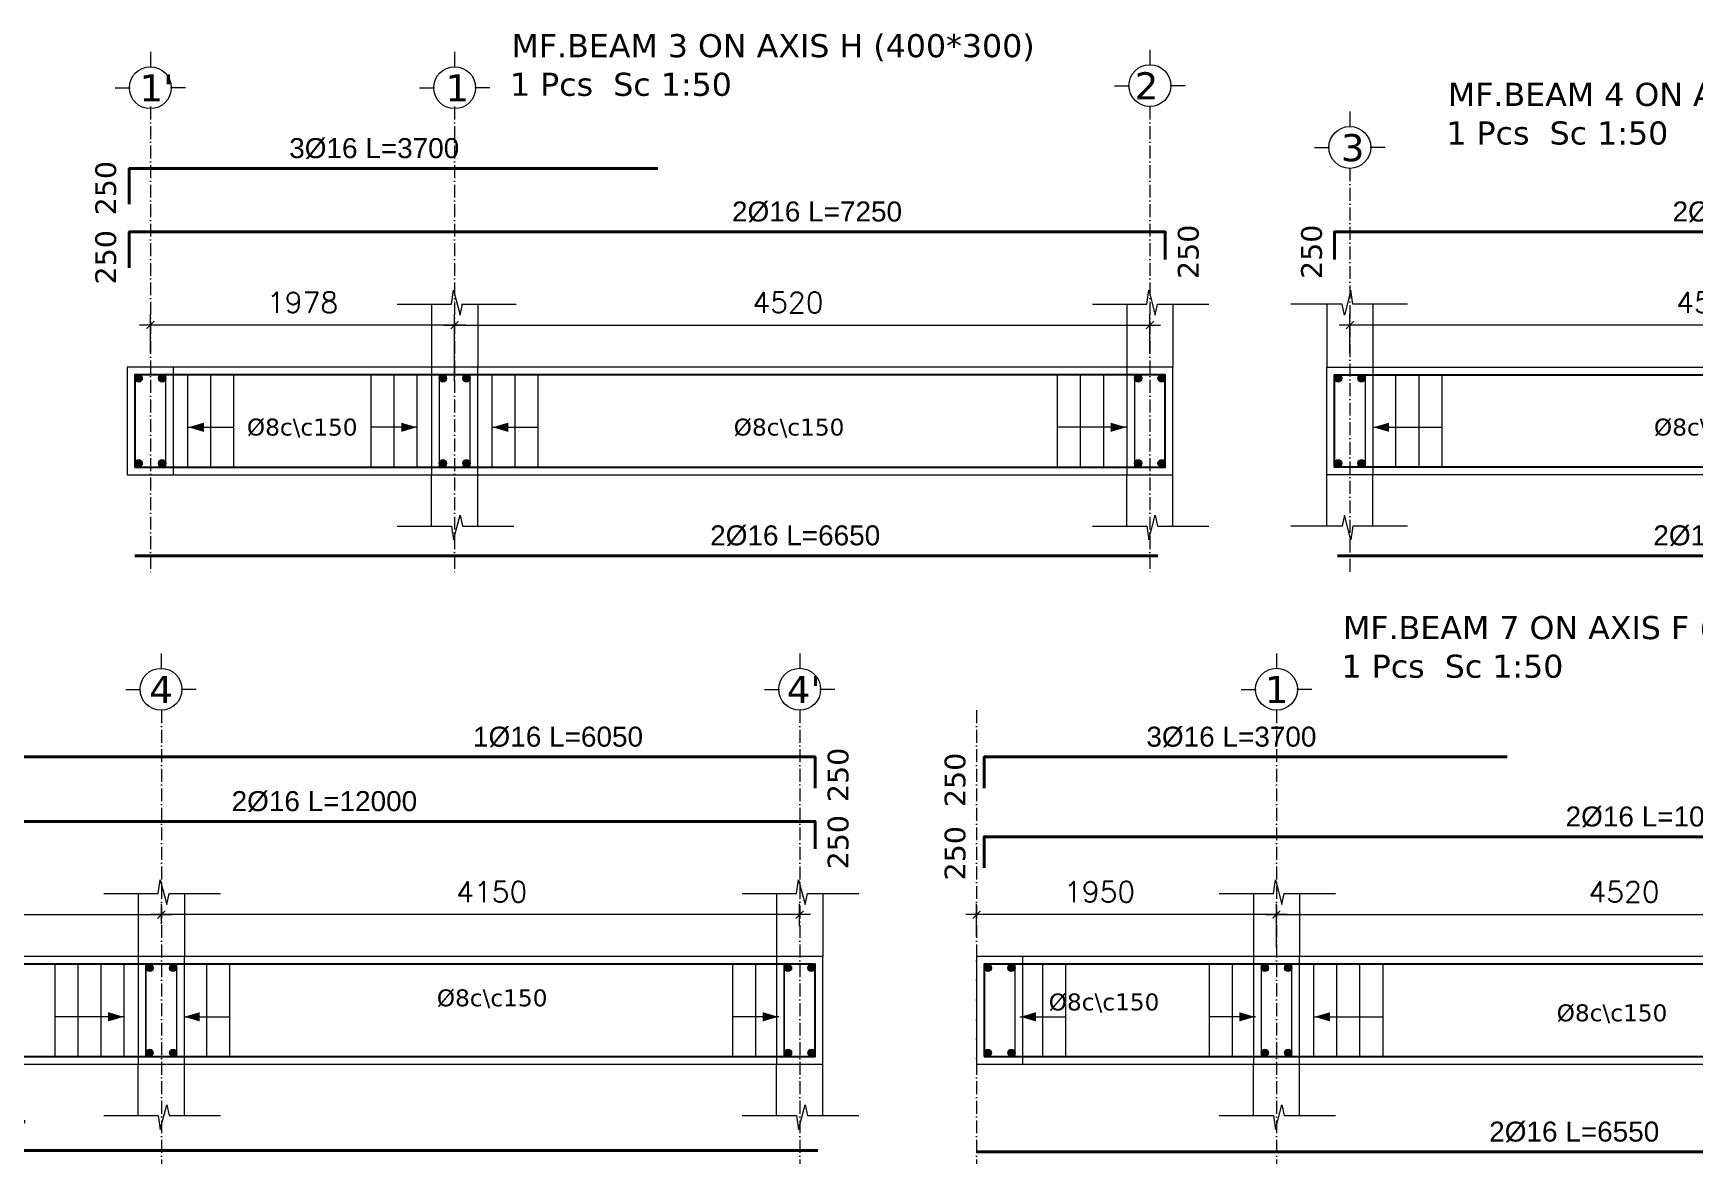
# Model space of a CAD drawing. Header units: inches. Extents: x -17020 to 43805, y -10194 to 123061.
# Drawn here: x 9396 to 10476, y 113527 to 114262 of the extents above; entities that cross this region are included whole.
import ezdxf

# ---------------------------------------------------------------- set-up
doc = ezdxf.new("R2010")
doc.units = ezdxf.units.IN
doc.header["$LTSCALE"] = 0.7
doc.header["$MEASUREMENT"] = 0
doc.linetypes.add('ACAD_ISO10W100', pattern=[18, 12, -3, 0, -3])
doc.layers.get('0').update_dxf_attribs({"lineweight": 13})
doc.layers.get('Defpoints').update_dxf_attribs({"lineweight": 5})
for name, color, linetype, lineweight in [('axis', 254, 'ACAD_ISO10W100', 9), ('BEAM FRAME', 5, 'Continuous', 18), ('COLUMN', 4, 'Continuous', 20), ('elevline', 30, 'Continuous', 20), ('FRAME 070', 5, 'Continuous', 60), ('hatch', 9, 'Continuous', 9), ('renforcment', 141, 'Continuous', 40), ('tex', 3, 'Continuous', 25), ('TEXT', 3, 'Continuous', 25), ('top rein. extension', 50, 'Continuous', 20), ('top renforcment', 7, 'Continuous', 40)]:
    doc.layers.add(name, color=color, linetype=linetype, lineweight=lineweight)
doc.styles.add('100', font='romans.shx', dxfattribs={"height": 13.5})
doc.styles.add('romanc', font='verdana.ttf', dxfattribs={"height": 250})
doc.styles.get("Standard").update_dxf_attribs({"font": 'arial.ttf', "height": 13})
doc.dimstyles.new('100', dxfattribs={"dimtxt": 13.5, "dimasz": 5, "dimexe": 7, "dimexo": 7, "dimgap": 8, "dimtad": 1, "dimdec": 0, "dimlfac": 10, "dimzin": 4, "dimdsep": 46, "dimtxsty": '100', "dimblk": 'ARCHTICK', "dimcen": 0.09, "dimdle": 7, "dimclrd": 1, "dimclre": 8, "dimclrt": 2, "dimadec": 0, "dimazin": 1, "dimtfac": 1, "dimtdec": 0, "dimtix": 1, "dimtofl": 0, "dimtmove": 0, "dimatfit": 3, "dimldrblk": 'ARCHTICK', "dimfxl": 0.18, "dimtolj": 1, "dimtzin": 0, "dimlwd": -1, "dimlwe": -1, "dimarcsym": 0})
doc.dimstyles.get("Standard").update_dxf_attribs({"dimtxt": 13, "dimasz": 5, "dimexe": 0.18, "dimexo": 0.0625, "dimgap": 6, "dimtad": 1, "dimdec": 0, "dimlfac": 10, "dimzin": 0, "dimdsep": 46, "dimtxsty": 'Standard', "dimblk": 'ARCHTICK', "dimcen": 0.09, "dimse1": 1, "dimse2": 1, "dimclrd": 1, "dimclre": 7, "dimclrt": 3, "dimadec": 0, "dimazin": 0, "dimtfac": 1, "dimtdec": 0, "dimtix": 1, "dimtofl": 0, "dimtmove": 0, "dimatfit": 3, "dimldrblk": 'ARCHTICK', "dimfxl": 1, "dimtolj": 1, "dimtzin": 0, "dimarcsym": 0})

# ---------------------------------------------------------------- blocks, each defined once
blk = doc.blocks.new('_ArchTick')
at = {"color": 0, "linetype": 'ByBlock', "lineweight": 0, "const_width": 0.15}
blk.add_lwpolyline([(-0.5, -0.5), (0.5, 0.5)], dxfattribs=at)
blk = doc.blocks.new('*D802')
at = {"color": 8, "transparency": 16777216}
for p, q in [((9670.1, 114036.1), (9670.1, 114079.7)), ((10122.1, 114054.5), (10122.1, 114079.7))]:
    blk.add_line(p, q, dxfattribs=at)
at = {"color": 1, "transparency": 16777216}
blk.add_line((9663.1, 114072.7), (10129.1, 114072.7), dxfattribs=at)
at = {"layer": 'Defpoints', "color": 0, "transparency": 16777216}
for p in [(10122.1, 114072.7), (10122.1, 114047.5), (9670.1, 114029.1)]:
    blk.add_point(p, dxfattribs=at)
at = {"color": 1, "transparency": 16777216, "xscale": 5, "yscale": 5, "zscale": 5, "rotation": 180}
blk.add_blockref('_ArchTick', (9670.1, 114072.7), dxfattribs=at)
at = {"color": 1, "transparency": 16777216, "xscale": 5, "yscale": 5, "zscale": 5}
blk.add_blockref('_ArchTick', (10122.1, 114072.7), dxfattribs=at)
at = {"color": 2, "transparency": 16777216, "insert": (9886.8, 114087.4), "char_height": 13.5, "attachment_point": 5, "style": '100'}
blk.add_mtext('\\A1;4520', dxfattribs=at)
blk = doc.blocks.new('*D803')
at = {"layer": 'Defpoints', "color": 0, "transparency": 16777216}
for p in [(9462.3, 113922.7, -13652.7), (10127.3, 113922.7, -37318.8), (10127.3, 113922.7)]:
    blk.add_point(p, dxfattribs=at)
at = {"layer": 'TEXT', "color": 3, "transparency": 16777216, "insert": (9891.5, 113935.7), "char_height": 13, "attachment_point": 5}
blk.add_mtext('\\A1;2%%C16 L=6650', dxfattribs=at)
blk = doc.blocks.new('*D804')
at = {"layer": 'Defpoints', "color": 0, "transparency": 16777216}
for p in [(9432.3, 114133.3, 264.3), (9432.3, 114133.3), (10157.3, 114133.3, -440.4)]:
    blk.add_point(p, dxfattribs=at)
at = {"layer": 'TEXT', "color": 3, "transparency": 16777216, "insert": (9905.7, 114146.3), "char_height": 13, "attachment_point": 5}
blk.add_mtext('\\A1;2%%C16 L=7250', dxfattribs=at)
blk = doc.blocks.new('*D805')
at = {"color": 8, "transparency": 16777216}
for p, q in [((9472.3, 114054.5), (9472.3, 114079.7)), ((9670.1, 114036.1), (9670.1, 114079.7))]:
    blk.add_line(p, q, dxfattribs=at)
at = {"color": 1, "transparency": 16777216}
blk.add_line((9677.1, 114072.7), (9465.3, 114072.7), dxfattribs=at)
at = {"layer": 'Defpoints', "color": 0, "transparency": 16777216}
for p in [(9472.3, 114072.7), (9472.3, 114047.5), (9670.1, 114029.1)]:
    blk.add_point(p, dxfattribs=at)
at = {"color": 1, "transparency": 16777216, "xscale": 5, "yscale": 5, "zscale": 5, "rotation": 180}
blk.add_blockref('_ArchTick', (9472.3, 114072.7), dxfattribs=at)
at = {"color": 1, "transparency": 16777216, "xscale": 5, "yscale": 5, "zscale": 5}
blk.add_blockref('_ArchTick', (9670.1, 114072.7), dxfattribs=at)
at = {"color": 2, "transparency": 16777216, "insert": (9571.2, 114087.4), "char_height": 13.5, "attachment_point": 5, "style": '100'}
blk.add_mtext('\\A1;1978', dxfattribs=at)
blk = doc.blocks.new('*D806')
at = {"color": 8, "transparency": 16777216}
for p, q in [((10252.1, 114054.5), (10252.1, 114079.7)), ((10704.1, 114036.1), (10704.1, 114079.7))]:
    blk.add_line(p, q, dxfattribs=at)
at = {"color": 1, "transparency": 16777216}
blk.add_line((10711.1, 114072.7), (10245.1, 114072.7), dxfattribs=at)
at = {"layer": 'Defpoints', "color": 0, "transparency": 16777216}
for p in [(10252.1, 114072.7), (10252.1, 114047.5), (10704.1, 114029.1)]:
    blk.add_point(p, dxfattribs=at)
at = {"color": 1, "transparency": 16777216, "xscale": 5, "yscale": 5, "zscale": 5, "rotation": 180}
blk.add_blockref('_ArchTick', (10252.1, 114072.7), dxfattribs=at)
at = {"color": 1, "transparency": 16777216, "xscale": 5, "yscale": 5, "zscale": 5}
blk.add_blockref('_ArchTick', (10704.1, 114072.7), dxfattribs=at)
at = {"color": 2, "transparency": 16777216, "insert": (10487.5, 114087.4), "char_height": 13.5, "attachment_point": 5, "style": '100'}
blk.add_mtext('\\A1;4520', dxfattribs=at)
blk = doc.blocks.new('*D807')
at = {"layer": 'Defpoints', "color": 0, "transparency": 16777216}
for p in [(10244.1, 113922.7, -37318.8), (10244.1, 113922.7), (11067.3, 113922.7, -13652.7)]:
    blk.add_point(p, dxfattribs=at)
at = {"layer": 'TEXT', "color": 3, "transparency": 16777216, "insert": (10504.7, 113935.7), "char_height": 13, "attachment_point": 5}
blk.add_mtext('\\A1;2%%C16 L=8232', dxfattribs=at)
blk = doc.blocks.new('*D808')
at = {"layer": 'Defpoints', "color": 0, "transparency": 16777216}
for p in [(10218.7, 114133.3, -440.4), (11096.9, 114133.3, 264.3), (11096.9, 114133.3)]:
    blk.add_point(p, dxfattribs=at)
at = {"layer": 'TEXT', "color": 3, "transparency": 16777216, "insert": (10517.2, 114146.3), "char_height": 13, "attachment_point": 5}
blk.add_mtext('\\A1;2%%C16 L=8782', dxfattribs=at)
blk = doc.blocks.new('*D815')
at = {"layer": 'Defpoints', "color": 0, "transparency": 16777216}
for p in [(9432.3, 114174.5, 264.3), (9432.3, 114174.5), (9802.3, 114174.5, 136.2)]:
    blk.add_point(p, dxfattribs=at)
at = {"layer": 'TEXT', "color": 3, "transparency": 16777216, "insert": (9617.8, 114187.5), "char_height": 13, "attachment_point": 5}
blk.add_mtext('\\A1;3%%C16 L=3700', dxfattribs=at)
blk = doc.blocks.new('*D817')
at = {"color": 1, "transparency": 16777216}
blk.add_line((9020.4, 113689.3), (9486.4, 113689.3), dxfattribs=at)
at = {"color": 8, "transparency": 16777216}
for p, q in [((9027.4, 113682.7), (9027.4, 113696.3)), ((9479.4, 113683.3), (9479.4, 113696.3))]:
    blk.add_line(p, q, dxfattribs=at)
at = {"layer": 'Defpoints', "color": 0, "transparency": 16777216}
for p in [(9479.4, 113689.3), (9027.4, 113675.7), (9479.4, 113676.3)]:
    blk.add_point(p, dxfattribs=at)
at = {"color": 1, "transparency": 16777216, "xscale": 5, "yscale": 5, "zscale": 5, "rotation": 180}
blk.add_blockref('_ArchTick', (9027.4, 113689.3), dxfattribs=at)
at = {"color": 1, "transparency": 16777216, "xscale": 5, "yscale": 5, "zscale": 5}
blk.add_blockref('_ArchTick', (9479.4, 113689.3), dxfattribs=at)
at = {"color": 2, "transparency": 16777216, "insert": (9253.4, 113704.1), "char_height": 13.5, "attachment_point": 5, "style": '100'}
blk.add_mtext('\\A1;4520', dxfattribs=at)
blk = doc.blocks.new('*D818')
at = {"layer": 'Defpoints', "color": 0, "transparency": 16777216}
for p in [(8734.4, 113749.9, -157.8), (8734.4, 113749.9), (9934.3, 113749.9, -218.5)]:
    blk.add_point(p, dxfattribs=at)
at = {"layer": 'TEXT', "color": 3, "transparency": 16777216, "insert": (9585.4, 113762.9), "char_height": 13, "attachment_point": 5}
blk.add_mtext('\\A1;2%%C16 L=12000', dxfattribs=at)
blk = doc.blocks.new('*D822')
at = {"layer": 'Defpoints', "color": 0, "transparency": 16777216}
for p in [(9329.4, 113791.8, -209.5), (9934.4, 113791.8, -218.4), (9934.4, 113791.8)]:
    blk.add_point(p, dxfattribs=at)
at = {"layer": 'TEXT', "color": 3, "transparency": 16777216, "insert": (9737.3, 113804.8), "char_height": 13, "attachment_point": 5}
blk.add_mtext('\\A1;1%%C16 L=6050', dxfattribs=at)
blk = doc.blocks.new('*D825')
at = {"color": 1, "transparency": 16777216}
blk.add_line((9901.4, 113689.3), (9472.4, 113689.3), dxfattribs=at)
at = {"color": 8, "transparency": 16777216}
for p, q in [((9479.4, 113683.2), (9479.4, 113696.3)), ((9894.4, 113681.8), (9894.4, 113696.3))]:
    blk.add_line(p, q, dxfattribs=at)
at = {"layer": 'Defpoints', "color": 0, "transparency": 16777216}
for p in [(9479.4, 113689.3), (9479.4, 113676.2), (9894.4, 113674.8)]:
    blk.add_point(p, dxfattribs=at)
at = {"color": 1, "transparency": 16777216, "xscale": 5, "yscale": 5, "zscale": 5, "rotation": 180}
blk.add_blockref('_ArchTick', (9479.4, 113689.3), dxfattribs=at)
at = {"color": 1, "transparency": 16777216, "xscale": 5, "yscale": 5, "zscale": 5}
blk.add_blockref('_ArchTick', (9894.4, 113689.3), dxfattribs=at)
at = {"color": 2, "transparency": 16777216, "insert": (9694.2, 113704.1), "char_height": 13.5, "attachment_point": 5, "style": '100'}
blk.add_mtext('\\A1;4150', dxfattribs=at)
blk = doc.blocks.new('*D827')
at = {"layer": 'Defpoints', "color": 0, "transparency": 16777216}
for p in [(9019.4, 113536.1, -13652.7), (9906.1, 113536.1, -37100.9), (9906.1, 113536.1)]:
    blk.add_point(p, dxfattribs=at)
at = {"layer": 'TEXT', "color": 3, "transparency": 16777216, "insert": (9336.7, 113549.1), "char_height": 13, "attachment_point": 5}
blk.add_mtext('\\A1;2%%C16 L=8867', dxfattribs=at)
blk = doc.blocks.new('*D828')
at = {"layer": 'Defpoints', "color": 0, "transparency": 16777216}
for p in [(9984.4, 113739.9, -218.4), (9984.4, 113739.9), (11004.4, 113739.9, -167.8)]:
    blk.add_point(p, dxfattribs=at)
at = {"layer": 'TEXT', "color": 3, "transparency": 16777216, "insert": (10452.7, 113752.9), "char_height": 13, "attachment_point": 5}
blk.add_mtext('\\A1;2%%C16 L=10200', dxfattribs=at)
blk = doc.blocks.new('*D832')
at = {"color": 1, "transparency": 16777216}
blk.add_line((10197.4, 113689.3), (10663.4, 113689.3), dxfattribs=at)
at = {"color": 8, "transparency": 16777216}
for p, q in [((10204.4, 113668.1), (10204.4, 113696.3)), ((10656.4, 113680.4), (10656.4, 113696.3))]:
    blk.add_line(p, q, dxfattribs=at)
at = {"layer": 'Defpoints', "color": 0, "transparency": 16777216}
for p in [(10656.4, 113689.3), (10656.4, 113673.4), (10204.4, 113661.1)]:
    blk.add_point(p, dxfattribs=at)
at = {"color": 1, "transparency": 16777216, "xscale": 5, "yscale": 5, "zscale": 5, "rotation": 180}
blk.add_blockref('_ArchTick', (10204.4, 113689.3), dxfattribs=at)
at = {"color": 1, "transparency": 16777216, "xscale": 5, "yscale": 5, "zscale": 5}
blk.add_blockref('_ArchTick', (10656.4, 113689.3), dxfattribs=at)
at = {"color": 2, "transparency": 16777216, "insert": (10430.4, 113704.1), "char_height": 13.5, "attachment_point": 5, "style": '100'}
blk.add_mtext('\\A1;4520', dxfattribs=at)
blk = doc.blocks.new('*D834')
at = {"layer": 'Defpoints', "color": 0, "transparency": 16777216}
for p in [(10009.4, 113535, -13652.7), (10664.4, 113535, -37100.9), (10664.4, 113535)]:
    blk.add_point(p, dxfattribs=at)
at = {"layer": 'TEXT', "color": 3, "transparency": 16777216, "insert": (10398, 113548), "char_height": 13, "attachment_point": 5}
blk.add_mtext('\\A1;2%%C16 L=6550', dxfattribs=at)
blk = doc.blocks.new('*D837')
at = {"color": 1, "transparency": 16777216}
blk.add_line((10211.4, 113689.3), (10002.4, 113689.3), dxfattribs=at)
at = {"color": 8, "transparency": 16777216}
for p, q in [((10009.4, 113675), (10009.4, 113696.3)), ((10204.4, 113668.1), (10204.4, 113696.3))]:
    blk.add_line(p, q, dxfattribs=at)
at = {"layer": 'Defpoints', "color": 0, "transparency": 16777216}
for p in [(10009.4, 113689.3), (10009.4, 113668), (10204.4, 113661.1)]:
    blk.add_point(p, dxfattribs=at)
at = {"color": 1, "transparency": 16777216, "xscale": 5, "yscale": 5, "zscale": 5, "rotation": 180}
blk.add_blockref('_ArchTick', (10009.4, 113689.3), dxfattribs=at)
at = {"color": 1, "transparency": 16777216, "xscale": 5, "yscale": 5, "zscale": 5}
blk.add_blockref('_ArchTick', (10204.4, 113689.3), dxfattribs=at)
at = {"color": 2, "transparency": 16777216, "insert": (10089.4, 113704.1), "char_height": 13.5, "attachment_point": 5, "style": '100'}
blk.add_mtext('\\A1;1950', dxfattribs=at)
blk = doc.blocks.new('*D841')
at = {"layer": 'Defpoints', "color": 0, "transparency": 16777216}
for p in [(9984.4, 113791.8, -218.4), (9984.4, 113791.8), (10354.4, 113791.8, -209.5)]:
    blk.add_point(p, dxfattribs=at)
at = {"layer": 'TEXT', "color": 3, "transparency": 16777216, "insert": (10175.1, 113804.8), "char_height": 13, "attachment_point": 5}
blk.add_mtext('\\A1;3%%C16 L=3700', dxfattribs=at)

msp = doc.modelspace()

# ---------------------------------------------------------------- hatches: boundary and pattern name
at = {"layer": 'elevline'}
for points in [[(9467.01, 114038, 1), (9462.25, 114038, 1)], [(9477.5, 114038, -1), (9482.25, 114038, -1)], [(9664.86, 114038, 1), (9660.1, 114038, 1)], [(9675.35, 114038, -1), (9680.1, 114038, -1)], [(10116.86, 114038, 1), (10112.1, 114038, 1)], [(10127.35, 114038, -1), (10132.1, 114038, -1)], [(10246.86, 114038, 1), (10242.1, 114038, 1)], [(10257.35, 114038, -1), (10262.1, 114038, -1)], [(9467.01, 113982.76, -1), (9462.25, 113982.76, -1)], [(9477.5, 113982.76, 1), (9482.25, 113982.76, 1)], [(9664.86, 113982.76, -1), (9660.1, 113982.76, -1)], [(9675.35, 113982.76, 1), (9680.1, 113982.76, 1)], [(10116.86, 113982.76, -1), (10112.1, 113982.76, -1)], [(10127.35, 113982.76, 1), (10132.1, 113982.76, 1)], [(10246.86, 113982.76, -1), (10242.1, 113982.76, -1)], [(10257.35, 113982.76, 1), (10262.1, 113982.76, 1)], [(9474.15, 113654.67, 1), (9469.39, 113654.67, 1)], [(9484.64, 113654.67, -1), (9489.39, 113654.67, -1)], [(9889.19, 113654.67, 1), (9884.43, 113654.67, 1)], [(9899.67, 113654.67, -1), (9904.43, 113654.67, -1)], [(10019.19, 113654.67, 1), (10014.43, 113654.67, 1)], [(10029.67, 113654.67, -1), (10034.43, 113654.67, -1)], [(10199.19, 113654.67, 1), (10194.43, 113654.67, 1)], [(10209.67, 113654.67, -1), (10214.43, 113654.67, -1)], [(9474.15, 113599.42, -1), (9469.39, 113599.42, -1)], [(9484.64, 113599.42, 1), (9489.39, 113599.42, 1)], [(9889.19, 113599.42, -1), (9884.43, 113599.42, -1)], [(9899.67, 113599.42, 1), (9904.43, 113599.42, 1)], [(10019.19, 113599.42, -1), (10014.43, 113599.42, -1)], [(10029.67, 113599.42, 1), (10034.43, 113599.42, 1)], [(10199.19, 113599.42, -1), (10194.43, 113599.42, -1)], [(10209.67, 113599.42, 1), (10214.43, 113599.42, 1)]]:
    msp.add_hatch(color=256, dxfattribs=at).paths.add_polyline_path(points)

# ---------------------------------------------------------------- linework, layer by layer
at = {"layer": 'axis'}
for p, q in [((9472.25, 114214.77), (9472.25, 113910.64)), ((9472.25, 114214.77), (9472.25, 113910.64)), ((9670.1, 114214.77), (9670.1, 113910.64)), ((10122.1, 114214.77), (10122.1, 113910.64)), ((10252.1, 114174.58), (10252.1, 113910.64)), ((9479.39, 113822.24), (9479.39, 113527.31)), ((9894.43, 113822.24), (9894.43, 113527.31)), ((10009.43, 113822.24), (10009.43, 113527.31)), ((10204.43, 113822.24), (10204.43, 113527.31))]:
    msp.add_line(p, q, dxfattribs=at)
at = {"layer": 'BEAM FRAME', "elevation": 217.91}
for points in [[(9457.25, 113975.38), (10137.1, 113975.38), (10137.1, 114045.38), (9457.25, 114045.38)], [(11072.32, 113975.38), (10237.1, 113975.38), (10237.1, 114045.38), (11072.32, 114045.38)], [(7740.39, 113592.04), (9909.43, 113592.04), (9909.43, 113662.04), (7740.39, 113662.04)], [(10009.43, 113592.04), (11873.43, 113592.04), (11873.43, 113662.04), (10009.43, 113662.04)]]:
    msp.add_lwpolyline(points, close=True, dxfattribs=at)
at = {"layer": 'COLUMN', "lineweight": 20}
for p, q in [((9655.1, 114086.3, 217.91), (9655.1, 114045.38, 217.91)), ((9685.1, 114086.3, 217.91), (9685.1, 114045.38, 217.91)), ((10107.1, 114086.3, 217.91), (10107.1, 114045.38, 217.91)), ((10137.1, 114086.3, 217.91), (10137.1, 114045.38, 217.91)), ((10237.1, 114086.3, 217.91), (10237.1, 114045.38, 217.91)), ((10267.1, 114086.3, 217.91), (10267.1, 114045.38, 217.91)), ((9655.1, 113941.95, 217.91), (9655.1, 113975.38, 217.91)), ((9685.1, 113941.95, 217.91), (9685.1, 113975.38, 217.91)), ((10107.1, 113941.95, 217.91), (10107.1, 113975.38, 217.91)), ((10137.1, 113941.95, 217.91), (10137.1, 113975.38, 217.91)), ((10237.1, 113941.95, 217.91), (10237.1, 113975.38, 217.91)), ((10267.1, 113941.95, 217.91), (10267.1, 113975.38, 217.91)), ((9464.39, 113702.97, 217.91), (9464.39, 113662.04, 217.91)), ((9494.39, 113702.97, 217.91), (9494.39, 113662.04, 217.91)), ((9879.43, 113702.97, 217.91), (9879.43, 113662.04, 217.91)), ((9909.43, 113702.97, 217.91), (9909.43, 113662.04, 217.91)), ((10189.43, 113702.97, 217.91), (10189.43, 113662.04, 217.91)), ((10219.43, 113702.97, 217.91), (10219.43, 113662.04, 217.91)), ((9464.39, 113558.62, 217.91), (9464.39, 113592.04, 217.91)), ((9494.39, 113558.62, 217.91), (9494.39, 113592.04, 217.91)), ((9879.43, 113558.62, 217.91), (9879.43, 113592.04, 217.91)), ((9909.43, 113558.62, 217.91), (9909.43, 113592.04, 217.91)), ((10189.43, 113558.62, 217.91), (10189.43, 113592.04, 217.91)), ((10219.43, 113558.62, 217.91), (10219.43, 113592.04, 217.91))]:
    msp.add_line(p, q, dxfattribs=at)
at = {"layer": 'elevline'}
for p, q in [((9496.57, 113980.38), (9496.57, 114040.38)), ((9511.53, 113980.38), (9511.53, 114040.38)), ((9526.53, 113980.38), (9526.53, 114040.38)), ((9615.83, 113980.38), (9615.83, 114040.38)), ((9630.83, 113980.38), (9630.83, 114040.38)), ((9645.79, 113980.38), (9645.79, 114040.38)), ((9694.42, 113980.38), (9694.42, 114040.38)), ((9709.37, 113980.38), (9709.37, 114040.38)), ((9724.37, 113980.38), (9724.37, 114040.38)), ((10062.1, 113980.38), (10062.1, 114040.38)), ((10077.1, 113980.38), (10077.1, 114040.38)), ((10092.1, 113980.38), (10092.1, 114040.38)), ((10282.1, 113980.38), (10282.1, 114040.38)), ((10297.1, 113980.38), (10297.1, 114040.38)), ((10312.1, 113980.38), (10312.1, 114040.38)), ((9410.32, 113597.04), (9410.32, 113657.04)), ((9425.32, 113597.04), (9425.32, 113657.04)), ((9440.32, 113597.04), (9440.32, 113657.04)), ((9455.28, 113597.04), (9455.28, 113657.04)), ((9469.35, 113597.04), (9469.35, 113657.04)), ((9508.89, 113597.04), (9508.89, 113657.04)), ((9523.89, 113597.04), (9523.89, 113657.04)), ((9850.93, 113597.04), (9850.93, 113657.04)), ((9865.93, 113597.04), (9865.93, 113657.04)), ((9884.39, 113597.04), (9884.39, 113657.04)), ((10052.52, 113597.04), (10052.52, 113657.04)), ((10067.52, 113597.04), (10067.52, 113657.04)), ((10160.77, 113597.04), (10160.77, 113657.04)), ((10175.77, 113597.04), (10175.77, 113657.04)), ((10228.74, 113597.04), (10228.74, 113657.04)), ((10243.7, 113597.04), (10243.7, 113657.04)), ((10258.7, 113597.04), (10258.7, 113657.04)), ((10273.7, 113597.04), (10273.7, 113657.04))]:
    msp.add_line(p, q, dxfattribs=at)
for centre in [(9464.63, 114038), (9479.88, 114038), (9662.48, 114038), (9677.72, 114038), (10114.48, 114038), (10129.72, 114038), (10244.48, 114038), (10259.72, 114038), (9464.63, 113982.76), (9479.88, 113982.76), (9662.48, 113982.76), (9677.72, 113982.76), (10114.48, 113982.76), (10129.72, 113982.76), (10244.48, 113982.76), (10259.72, 113982.76), (9471.77, 113654.67), (9487.02, 113654.67), (9886.81, 113654.67), (9902.05, 113654.67), (10016.81, 113654.67), (10032.05, 113654.67), (10196.81, 113654.67), (10212.05, 113654.67), (9471.77, 113599.42), (9487.02, 113599.42), (9886.81, 113599.42), (9902.05, 113599.42), (10016.81, 113599.42), (10032.05, 113599.42), (10196.81, 113599.42), (10212.05, 113599.42)]:
    msp.add_circle(centre, 2.38, dxfattribs=at)
at = {"layer": 'FRAME 070', "lineweight": 20}
for p, q in [((9632.71, 114086.3, 217.91), (9668.07, 114086.3, 217.91)), ((9668.07, 114086.3, 217.91), (9669.42, 114095.31, 217.91)), ((9669.42, 114095.31, 217.91), (9673.6, 114079.23, 217.91)), ((9673.6, 114079.23, 217.91), (9675.11, 114086.3, 217.91)), ((9674.63, 114086.3, 217.91), (9709.99, 114086.3, 217.91)), ((10084.71, 114086.3, 217.91), (10120.07, 114086.3, 217.91)), ((10120.07, 114086.3, 217.91), (10121.42, 114095.31, 217.91)), ((10121.42, 114095.31, 217.91), (10125.6, 114079.23, 217.91)), ((10125.6, 114079.23, 217.91), (10127.11, 114086.3, 217.91)), ((10127.11, 114086.3, 217.91), (10160.5, 114086.3, 217.91)), ((10247.1, 114086.3, 217.91), (10213.71, 114086.3, 217.91)), ((10248.6, 114079.23, 217.91), (10247.1, 114086.3, 217.91)), ((10252.79, 114095.31, 217.91), (10248.6, 114079.23, 217.91)), ((10254.14, 114086.3, 217.91), (10252.79, 114095.31, 217.91)), ((10289.49, 114086.3, 217.91), (10254.14, 114086.3, 217.91)), ((9669.42, 113932.95, 217.91), (9673.6, 113949.03, 217.91)), ((9673.6, 113949.03, 217.91), (9675.11, 113941.95, 217.91)), ((10121.42, 113932.95, 217.91), (10125.6, 113949.03, 217.91)), ((10125.6, 113949.03, 217.91), (10127.11, 113941.95, 217.91)), ((10248.6, 113949.03, 217.91), (10247.1, 113941.95, 217.91)), ((10252.79, 113932.95, 217.91), (10248.6, 113949.03, 217.91)), ((9632.71, 113941.95, 217.91), (9668.07, 113941.95, 217.91)), ((9668.07, 113941.95, 217.91), (9669.42, 113932.95, 217.91)), ((9675.11, 113941.95, 217.91), (9708.5, 113941.95, 217.91)), ((10084.71, 113941.95, 217.91), (10120.07, 113941.95, 217.91)), ((10120.07, 113941.95, 217.91), (10121.42, 113932.95, 217.91)), ((10127.11, 113941.95, 217.91), (10160.5, 113941.95, 217.91)), ((10247.1, 113941.95, 217.91), (10213.71, 113941.95, 217.91)), ((10254.14, 113941.95, 217.91), (10252.79, 113932.95, 217.91)), ((10289.49, 113941.95, 217.91), (10254.14, 113941.95, 217.91)), ((9477.36, 113702.97, 217.91), (9478.71, 113711.97, 217.91)), ((9478.71, 113711.97, 217.91), (9482.89, 113695.9, 217.91)), ((9892.4, 113702.97, 217.91), (9893.75, 113711.97, 217.91)), ((9893.75, 113711.97, 217.91), (9897.93, 113695.9, 217.91)), ((10202.4, 113702.97, 217.91), (10203.75, 113711.97, 217.91)), ((10203.75, 113711.97, 217.91), (10207.93, 113695.9, 217.91)), ((9442, 113702.97, 217.91), (9477.36, 113702.97, 217.91)), ((9482.89, 113695.9, 217.91), (9484.4, 113702.97, 217.91)), ((9484.4, 113702.97, 217.91), (9517.79, 113702.97, 217.91)), ((9857.04, 113702.97, 217.91), (9892.4, 113702.97, 217.91)), ((9897.93, 113695.9, 217.91), (9899.44, 113702.97, 217.91)), ((9899.44, 113702.97, 217.91), (9932.83, 113702.97, 217.91)), ((10167.04, 113702.97, 217.91), (10202.4, 113702.97, 217.91)), ((10207.93, 113695.9, 217.91), (10209.44, 113702.97, 217.91)), ((10209.44, 113702.97, 217.91), (10242.83, 113702.97, 217.91)), ((9442, 113558.62, 217.91), (9477.36, 113558.62, 217.91)), ((9477.36, 113558.62, 217.91), (9478.71, 113549.62, 217.91)), ((9478.71, 113549.62, 217.91), (9482.89, 113565.69, 217.91)), ((9482.89, 113565.69, 217.91), (9484.4, 113558.62, 217.91)), ((9484.4, 113558.62, 217.91), (9517.79, 113558.62, 217.91)), ((9857.04, 113558.62, 217.91), (9892.4, 113558.62, 217.91)), ((9892.4, 113558.62, 217.91), (9893.75, 113549.62, 217.91)), ((9893.75, 113549.62, 217.91), (9897.93, 113565.69, 217.91)), ((9897.93, 113565.69, 217.91), (9899.44, 113558.62, 217.91)), ((9899.44, 113558.62, 217.91), (9932.83, 113558.62, 217.91)), ((10167.04, 113558.62, 217.91), (10202.4, 113558.62, 217.91)), ((10202.4, 113558.62, 217.91), (10203.75, 113549.62, 217.91)), ((10203.75, 113549.62, 217.91), (10207.93, 113565.69, 217.91)), ((10207.93, 113565.69, 217.91), (10209.44, 113558.62, 217.91)), ((10209.44, 113558.62, 217.91), (10242.83, 113558.62, 217.91))]:
    msp.add_line(p, q, dxfattribs=at)
at = {"layer": 'FRAME 070', "lineweight": 15}
for points in [[(9457.25, 113975.38), (9487.25, 113975.38), (9487.25, 114045.38), (9457.25, 114045.38)], [(9655.1, 113975.38), (9685.1, 113975.38), (9685.1, 114045.38), (9655.1, 114045.38)], [(10107.1, 113975.38), (10137.1, 113975.38), (10137.1, 114045.38), (10107.1, 114045.38)], [(10267.1, 113975.38), (10237.1, 113975.38), (10237.1, 114045.38), (10267.1, 114045.38)], [(9464.39, 113592.04), (9494.39, 113592.04), (9494.39, 113662.04), (9464.39, 113662.04)], [(9879.43, 113592.04), (9909.43, 113592.04), (9909.43, 113662.04), (9879.43, 113662.04)], [(10009.43, 113592.04), (10039.43, 113592.04), (10039.43, 113662.04), (10009.43, 113662.04)], [(10189.43, 113592.04), (10219.43, 113592.04), (10219.43, 113662.04), (10189.43, 113662.04)]]:
    msp.add_lwpolyline(points, close=True, dxfattribs=at)
at = {"layer": 'hatch'}
for p, q in [((9472.25, 114250.39), (9472.25, 114240.65)), ((9670.1, 114250.39), (9670.1, 114240.65)), ((10122.1, 114251.75), (10122.1, 114242.01)), ((9449.33, 114226.91), (9459.06, 114226.91)), ((9495.18, 114226.91), (9485.44, 114226.91)), ((9647.18, 114226.91), (9656.91, 114226.91)), ((9693.03, 114226.91), (9683.29, 114226.91)), ((10099.18, 114228.27), (10108.91, 114228.27)), ((10145.03, 114228.27), (10135.29, 114228.27)), ((10252.1, 114211.55), (10252.1, 114201.82)), ((10229.18, 114188.08), (10238.91, 114188.08)), ((10275.03, 114188.08), (10265.29, 114188.08)), ((9479.19, 113859.21), (9479.19, 113849.47)), ((9894.43, 113859.21), (9894.43, 113849.48)), ((10204.43, 113859.21), (10204.43, 113849.48)), ((9456.27, 113835.73), (9466.01, 113835.73)), ((9502.12, 113835.73), (9492.38, 113835.73)), ((9871.51, 113835.73), (9881.24, 113835.73)), ((9917.36, 113835.73), (9907.62, 113835.73)), ((10181.51, 113835.73), (10191.24, 113835.73)), ((10227.36, 113835.73), (10217.62, 113835.73))]:
    msp.add_line(p, q, dxfattribs=at)
for centre in [(9472.25, 114227.03), (9670.1, 114227.03), (10122.1, 114228.39), (10252.1, 114188.2), (9479.19, 113835.85), (9894.43, 113835.86), (10204.43, 113835.86)]:
    msp.add_circle(centre, 13.62, dxfattribs=at)
at = {"layer": 'renforcment', "lineweight": -2, "elevation": 217.91}
for points in [[(9462.25, 113980.38), (10132.1, 113980.38), (10132.1, 114040.38), (9462.25, 114040.38)], [(11067.32, 113980.38), (10242.1, 113980.38), (10242.1, 114040.38), (11067.32, 114040.38)], [(7745.39, 113597.04), (9904.43, 113597.04), (9904.43, 113657.04), (7745.39, 113657.04)], [(10014.43, 113597.04), (11868.43, 113597.04), (11868.43, 113657.04), (10014.43, 113657.04)]]:
    msp.add_lwpolyline(points, close=True, dxfattribs=at)
at = {"layer": 'top rein. extension'}
for p, q in [((9496.57, 114006.22), (9526.53, 114006.22)), ((9645.79, 114006.22), (9615.83, 114006.22)), ((9694.42, 114006.22), (9724.37, 114006.22)), ((10107.06, 114006.22), (10062.1, 114006.22)), ((10267.14, 114006.22), (10312.1, 114006.22)), ((9455.28, 113622.88), (9410.32, 113622.88)), ((9493.93, 113622.88), (9523.89, 113622.88)), ((9880.89, 113622.88), (9850.93, 113622.88)), ((10037.56, 113622.88), (10067.52, 113622.88)), ((10190.73, 113622.88), (10160.77, 113622.88)), ((10228.74, 113622.88), (10273.7, 113622.88))]:
    msp.add_line(p, q, dxfattribs=at)
for points in [[(9507.04, 114009.22), (9496.91, 114006.22), (9507.04, 114003.22)], [(9635.32, 114009.22), (9645.44, 114006.22), (9635.32, 114003.22)], [(9704.89, 114009.22), (9694.76, 114006.22), (9704.89, 114003.22)], [(10096.59, 114009.22), (10106.72, 114006.22), (10096.59, 114003.22)], [(10277.62, 114009.22), (10267.49, 114006.22), (10277.62, 114003.22)], [(9444.81, 113625.88), (9454.94, 113622.88), (9444.81, 113619.88)], [(9504.4, 113625.88), (9494.28, 113622.88), (9504.4, 113619.88)], [(9870.42, 113625.88), (9880.54, 113622.88), (9870.42, 113619.88)], [(10048.03, 113625.88), (10037.91, 113622.88), (10048.03, 113619.88)], [(10180.26, 113625.88), (10190.39, 113622.88), (10180.26, 113619.88)], [(10239.22, 113625.88), (10229.09, 113622.88), (10239.22, 113619.88)]]:
    msp.add_solid(points, dxfattribs=at)
at = {"layer": 'top renforcment'}
for p, q in [((10127.3, 113922.72, -217.91), (9462.25, 113922.72)), ((10244.1, 113922.72, -217.91), (11067.32, 113922.72)), ((9906.13, 113536.05), (9019.39, 113536.05)), ((10664.43, 113535.03), (10009.43, 113535.03))]:
    msp.add_line(p, q, dxfattribs=at)
for points in [[(9458.55, 114151.2), (9458.55, 114174.47), (9802.25, 114174.47)], [(9458.55, 114109.98), (9458.55, 114133.25), (10132.1, 114133.25), (10132.1, 114115.36)], [(11071.02, 114109.98), (11071.02, 114133.25), (10242.1, 114133.25), (10242.1, 114115.36)], [(9904.43, 113771.55), (9904.43, 113791.83), (9329.39, 113791.83)], [(10014.43, 113771.55), (10014.43, 113791.83), (10354.43, 113791.83)], [(8734.37, 113749.92), (9904.43, 113749.92), (9904.43, 113732.03)], [(10014.43, 113719.65), (10014.43, 113739.92), (11004.4, 113739.92)]]:
    msp.add_lwpolyline(points, dxfattribs=at)
at = {"layer": 'top renforcment', "lineweight": 15}
for points in [[(9462.25, 113980.38), (9482.25, 113980.38), (9482.25, 114040.38), (9462.25, 114040.38)], [(9660.1, 113980.38), (9680.1, 113980.38), (9680.1, 114040.38), (9660.1, 114040.38)], [(10112.1, 113980.38), (10132.1, 113980.38), (10132.1, 114040.38), (10112.1, 114040.38)], [(10262.1, 113980.38), (10242.1, 113980.38), (10242.1, 114040.38), (10262.1, 114040.38)], [(9469.39, 113597.04), (9489.39, 113597.04), (9489.39, 113657.04), (9469.39, 113657.04)], [(9884.43, 113597.04), (9904.43, 113597.04), (9904.43, 113657.04), (9884.43, 113657.04)], [(10014.43, 113597.04), (10034.43, 113597.04), (10034.43, 113657.04), (10014.43, 113657.04)], [(10194.43, 113597.04), (10214.43, 113597.04), (10214.43, 113657.04), (10194.43, 113657.04)]]:
    msp.add_lwpolyline(points, close=True, dxfattribs=at)

# ---------------------------------------------------------------- texts
at = {"layer": 'tex', "style": 'romanc'}
for p in [(9535, 114000.85, -33436.19), (9851.52, 114000.85, -33436.19), (10449.82, 114000.85, -33436.19), (9658.49, 113629.7, -33436.19), (10056.31, 113627.05, -33436.19), (10386.57, 113619.97, -33436.19)]:
    msp.add_text('%%C8c\\c150', height=11, dxfattribs=at).set_placement(p)
at = {"layer": 'TEXT', "style": 'romanc'}
for s, height, p in [('MF.BEAM 3 ON AXIS H (400*300)', 15, (9707.07, 114246.86)), ('1 Pcs  Sc 1:50 ', 15, (9706.05, 114221.76)), ('2', 17.6, (10112.22, 114219.47)), ("1'", 17.6, (9465.23, 114218.11)), ('1', 17.6, (9664.18, 114218.11)), ('MF.BEAM 4 ON AXIS H (400*300)', 15, (10315.87, 114215.2)), ('1 Pcs  Sc 1:50 ', 15, (10314.85, 114190.1)), ('3', 17.6, (10246.27, 114179.28)), ('MF.BEAM 7 ON AXIS F (400*300)', 15, (10247.68, 113868.47)), ('1 Pcs  Sc 1:50 ', 15, (10246.66, 113843.37)), ('4', 17.6, (9471.59, 113826.93)), ("4'", 17.6, (9886.04, 113826.94)), ('1', 17.6, (10196.83, 113826.94))]:
    msp.add_text(s, height=height, dxfattribs=at).set_placement(p)
for p in [(9449.97, 114144.03, -72739.24), (9449.97, 114099.1, -72739.24), (10153.78, 114102.65, -73392.95), (10233.93, 114102.65, -73392.95), (9926.11, 113762.5, -73175.05), (10002.15, 113759.25, -72739.24), (9926.11, 113718.74, -73175.05), (10002.15, 113711.56, -72739.24)]:
    msp.add_text('250', height=13.5, rotation=90, dxfattribs=at).set_placement(p)

# ---------------------------------------------------------------- dimensions: what is measured, and where the dimension line sits
for base, p1, p2, picture, middle in [((9472.2541, 114072.6746), (9670.1036, 114029.1165), (9472.2541, 114047.4731), '*D805', (9571.1788, 114072.6746)), ((10252.1, 114072.67), (10704.1, 114029.12), (10252.1, 114047.47), '*D806', (10487.45, 114072.67)), ((9479.39, 113689.34), (9894.43, 113674.77), (9479.39, 113676.23), '*D825', (9694.21, 113689.34)), ((10009.43, 113689.34), (10204.43, 113661.15), (10009.43, 113667.96), '*D837', (10089.43, 113689.34))]:
    dim = msp.add_linear_dim(base=base, p1=p1, p2=p2, angle=180, dimstyle='100')
    dim.commit()
    dim.dimension.update_dxf_attribs({"geometry": picture, "text_midpoint": middle, "dimtype": 160})
for base, p1, p2, picture, middle in [((10122.1, 114072.67), (9670.1, 114029.12), (10122.1, 114047.47), '*D802', (9886.76, 114072.67)), ((9479.39, 113689.34), (9027.39, 113675.75), (9479.39, 113676.35), '*D817', (9253.39, 113689.34)), ((10656.43, 113689.34), (10204.43, 113661.15), (10656.43, 113673.43), '*D832', (10430.43, 113689.34))]:
    dim = msp.add_linear_dim(base=base, p1=p1, p2=p2, dimstyle='100')
    dim.commit()
    dim.dimension.update_dxf_attribs({"geometry": picture, "text_midpoint": middle, "dimtype": 160})
at = {"layer": 'TEXT'}
for base, p1, p2, angle, text, picture, middle in [((9432.25, 114174.47), (9802.25, 114174.47, 136.17), (9432.25, 114174.47, 264.29), 180, '3%%C16 L=<>', '*D815', (9617.84, 114174.47)), ((9432.2541, 114133.2525), (10157.3036, 114133.2525, -440.3669), (9432.2541, 114133.2525, 264.294), 180, '2%%C16 L=<>', '*D804', (9905.6512, 114133.2525)), ((11096.92, 114133.25), (10218.7, 114133.25, -440.37), (11096.92, 114133.25, 264.29), 0, '2%%C16 L=<>', '*D808', (10517.15, 114133.25)), ((10127.3028, 113922.7231, 12366.9612), (9462.2541, 113922.7231, -1285.7206), (10127.3028, 113922.7231, -24951.8283), 0, '2%%C16 L=<>', '*D803', (9891.5042, 113922.7231, 12366.9612)), ((10244.1, 113922.72, 12366.96), (11067.32, 113922.72, -1285.72), (10244.1, 113922.72, -24951.83), 180, '2%%C16 L=<>', '*D807', (10504.74, 113922.72, 12366.96)), ((9934.43, 113791.83), (9329.39, 113791.83, -209.54), (9934.43, 113791.83, -218.39), 0, '1%%C16 L=<>', '*D822', (9737.29, 113791.83)), ((9984.43, 113791.83), (10354.43, 113791.83, -209.54), (9984.43, 113791.83, -218.39), 180, '3%%C16 L=<>', '*D841', (10175.14, 113791.83)), ((8734.37, 113749.92), (9934.33, 113749.92, -218.54), (8734.37, 113749.92, -157.78), 180, '2%%C16 L=<>', '*D818', (9585.45, 113749.92)), ((9984.43, 113739.92), (11004.4, 113739.92, -167.76), (9984.43, 113739.92, -218.39), 180, '2%%C16 L=<>', '*D828', (10452.69, 113739.92)), ((9906.13, 113536.05, 12366.96), (9019.39, 113536.05, -1285.72), (9906.13, 113536.05, -24733.92), 0, '2%%C16 L=<>', '*D827', (9336.74, 113536.05, 12366.96)), ((10664.43, 113535.03, 12366.96), (10009.43, 113535.03, -1285.72), (10664.43, 113535.03, -24733.92), 0, '2%%C16 L=<>', '*D834', (10398.01, 113535.03, 12366.96))]:
    dim = msp.add_linear_dim(base=base, p1=p1, p2=p2, angle=angle, text=text, dimstyle='Standard', override={"dimsd1": 1, "dimsd2": 1, "dimfxl": 0.1, "dimfxlon": 1}, dxfattribs=at)
    dim.commit()
    dim.dimension.update_dxf_attribs({"geometry": picture, "text_midpoint": middle, "dimtype": 161})

doc.saveas('drawing.dxf')
